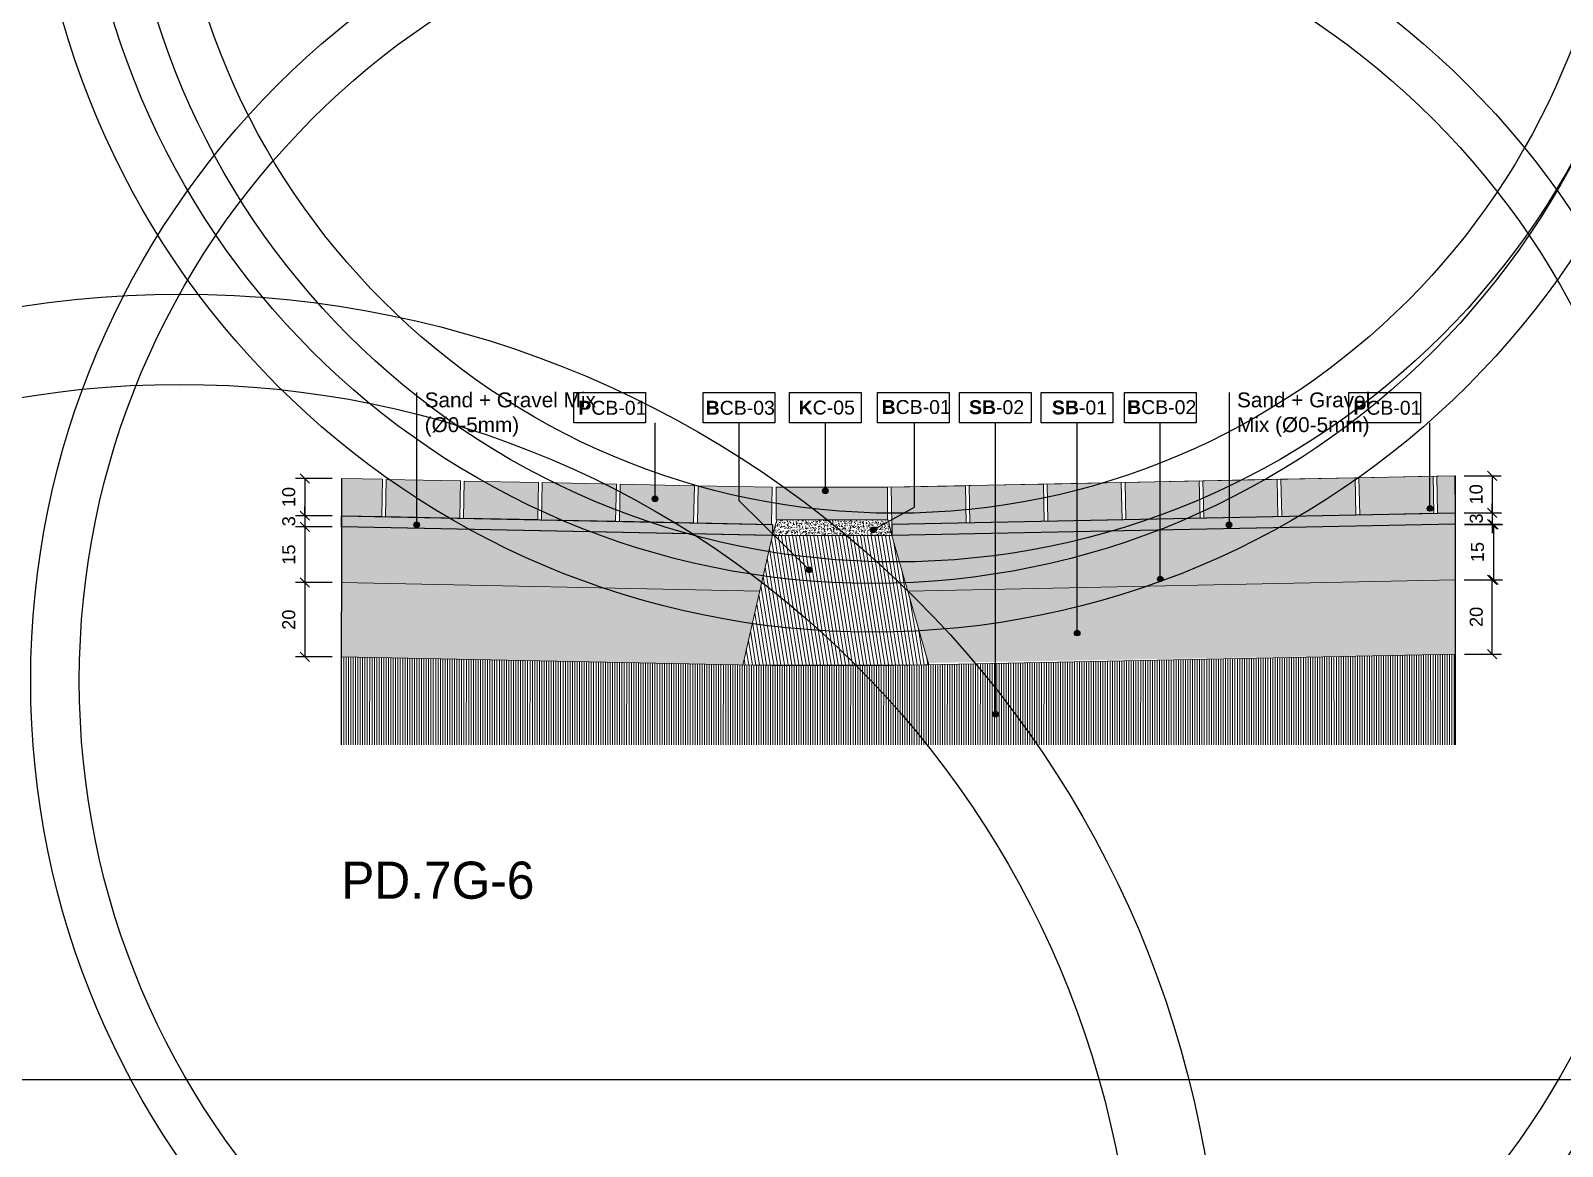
# Model space of a CAD drawing. Header units: metres. Extents: x -325 to 301, y -147 to 149.
# Drawn here: x 86.022 to 90.148, y 53.277 to 56.28 of the extents above; entities that cross this region are included whole.
import ezdxf

# ---------------------------------------------------------------- set-up
doc = ezdxf.new("R2010")
doc.units = ezdxf.units.M
doc.layers.get('Defpoints').update_dxf_attribs({"lineweight": 13})
for name, color, linetype, plot in [('-aux', 50, 'Continuous', False), ('-AUX-QAD', 5, 'Continuous', False), ('-AUX-TWQ', 1, 'Continuous', False), ('-AUX_MON', 3, 'Continuous', False), ('02-L-AUX', 2, 'Continuous', False)]:
    doc.layers.add(name, color=color, linetype=linetype, plot=plot)
for name, color, linetype, true_color in [('0-TX-1_25', 7, 'Continuous', 0x3f4f7f), ('3-TR-paviment fort', 7, 'Continuous', 0xd1d1d1), ('EIT_3 TR sorra', 7, 'Continuous', 0xd8ceb0)]:
    doc.layers.add(name, color=color, linetype=linetype, true_color=true_color)
for name, color, linetype, lineweight in [('1-CM', 7, 'Continuous', 0), ('3-TR Formigó', 252, 'Continuous', 0), ('3-TR Seleccionat', 44, 'Continuous', 0), ('3-TR Tot-u', 37, 'Continuous', 0)]:
    doc.layers.add(name, color=color, linetype=linetype, lineweight=lineweight)
for name, color, linetype in [('1-SECCIÓ', 1, 'Continuous'), ('A-KEYPLAN_HATCH', 7, 'Continuous'), ('A_TEXT_2', 7, 'Continuous')]:
    doc.layers.add(name, color=color, linetype=linetype)
doc.layers.add('3-TR tot_u', color=7, linetype='Continuous', lineweight=5, true_color=0x787878)
doc.styles.get("Standard").update_dxf_attribs({"font": 'arial.ttf'})
doc.styles.add('x-llegenda materials$0$ENGRAVERS', font='TT0586M.TTF')
doc.dimstyles.new('ISO-25', dxfattribs={"dimtxt": 0.1, "dimasz": 0.1, "dimexe": 0.1, "dimexo": 0.1, "dimgap": 0.1, "dimtad": 1, "dimdec": 0, "dimlfac": 100, "dimzin": 9, "dimtxsty": 'Standard', "dimblk": 'OBLIQUE', "dimcen": 0.1, "dimadec": 0, "dimazin": 0, "dimtfac": 1, "dimtdec": 0, "dimtmove": 0, "dimatfit": 3, "dimldrblk": 'OBLIQUE', "dimfxl": 1, "dimarcsym": 0})

# ---------------------------------------------------------------- blocks, each defined once
blk = doc.blocks.new('hatch keyplan 2')
at = {"layer": 'A-KEYPLAN_HATCH'}
blk.add_lwpolyline([(0, 0.00548), (0.01287, 0.00548), (0.01287, 0), (0, 0)], close=True, dxfattribs=at)
blk = doc.blocks.new('hatch keyplan')
at = {"layer": 'A-KEYPLAN_HATCH'}
blk.add_blockref('hatch keyplan 2', (1.43058, 0.85215), dxfattribs=at)
blk = doc.blocks.new('SB-01')
at = {"layer": 'A-KEYPLAN_HATCH'}
blk.add_blockref('hatch keyplan', (-1.43058, -0.85215), dxfattribs=at)
at = {"layer": 'A_TEXT_2', "insert": (-0.0008, 0.00403), "char_height": 0.0025, "attachment_point": 1}
blk.add_mtext_dynamic_manual_height_columns('\\pi0.00271;{\\fArial|b1|i0|c0|p34;SB}-01', width=0.0145619, gutter_width=0.015, heights=[0], dxfattribs=at)
blk = doc.blocks.new('B-CB02')
at = {"layer": 'A-KEYPLAN_HATCH'}
blk.add_blockref('hatch keyplan', (-1.43058, -0.85215), dxfattribs=at)
at = {"layer": 'A_TEXT_2', "insert": (-0.0008, 0.00409), "char_height": 0.0025, "attachment_point": 1}
blk.add_mtext_dynamic_manual_height_columns('\\pi0.00129;{\\fArial|b1|i0|c0|p34;B}CB-02', width=0.0145619, gutter_width=0.015, heights=[0], dxfattribs=at)
blk = doc.blocks.new('SB-02')
at = {"layer": 'A-KEYPLAN_HATCH'}
blk.add_blockref('hatch keyplan', (-1.43058, -0.85215), dxfattribs=at)
at = {"layer": 'A_TEXT_2', "insert": (-0.0008, 0.00408), "char_height": 0.0025, "attachment_point": 1}
blk.add_mtext_dynamic_manual_height_columns('\\pi0.00249;{\\fArial|b1|i0|c0|p34;SB}-02', width=0.0145619, gutter_width=0.015, heights=[0], dxfattribs=at)
blk = doc.blocks.new('_Oblique')
at = {"color": 0, "lineweight": -2}
blk.add_line((-0.5, -0.5), (0.5, 0.5), dxfattribs=at)
blk = doc.blocks.new('*D579')
at = {"layer": '0-TX-1_25', "color": 0, "lineweight": -2, "transparency": 16777216}
for p, q in [((89.8831, 55.0819), (89.9831, 55.0819)), ((89.9581, 55.0819), (89.9581, 54.9819)), ((89.8831, 54.9819), (89.9831, 54.9819))]:
    blk.add_line(p, q, dxfattribs=at)
at = {"layer": 'Defpoints', "color": 0, "transparency": 16777216}
for p in [(89.8581, 55.0819), (89.8581, 54.9819), (89.9581, 54.9819)]:
    blk.add_point(p, dxfattribs=at)
at = {"layer": '0-TX-1_25', "color": 0, "lineweight": -2, "transparency": 16777216, "xscale": 0.025, "yscale": 0.025, "zscale": 0.025}
for p, rotation in [((89.9581, 55.0819), 90), ((89.9581, 54.9819), 270)]:
    blk.add_blockref('_Oblique', p, dxfattribs=dict(at, rotation=rotation))
at = {"layer": '0-TX-1_25', "color": 0, "transparency": 16777216, "insert": (89.9152, 55.0319), "char_height": 0.035, "attachment_point": 5, "rotation": 90}
blk.add_mtext('10', dxfattribs=at)
blk = doc.blocks.new('*D580')
at = {"layer": '0-TX-1_25', "color": 0, "lineweight": -2, "transparency": 16777216}
for p, q in [((89.9587, 54.9819), (89.9587, 55.0069)), ((89.8831, 54.9819), (89.9837, 54.9819)), ((89.8838, 54.9519), (89.9837, 54.9519)), ((89.9587, 54.9819), (89.9587, 54.9519)), ((89.9587, 54.9519), (89.9587, 54.9269))]:
    blk.add_line(p, q, dxfattribs=at)
at = {"layer": 'Defpoints', "color": 0, "transparency": 16777216}
for p in [(89.8581, 54.9819), (89.8588, 54.9519), (89.9587, 54.9519)]:
    blk.add_point(p, dxfattribs=at)
at = {"layer": '0-TX-1_25', "color": 0, "lineweight": -2, "transparency": 16777216, "xscale": 0.025, "yscale": 0.025, "zscale": 0.025}
for p, rotation in [((89.9587, 54.9819), 270), ((89.9587, 54.9519), 90)]:
    blk.add_blockref('_Oblique', p, dxfattribs=dict(at, rotation=rotation))
at = {"layer": '0-TX-1_25', "color": 0, "transparency": 16777216, "insert": (89.9158, 54.9669), "char_height": 0.035, "attachment_point": 5, "rotation": 90}
blk.add_mtext('3', dxfattribs=at)
blk = doc.blocks.new('*D582')
at = {"layer": '0-TX-1_25', "color": 0, "lineweight": -2, "transparency": 16777216}
for p, q in [((89.8838, 54.9508), (89.9867, 54.9508)), ((89.9617, 54.9508), (89.9617, 54.8019)), ((89.8831, 54.8019), (89.9867, 54.8019))]:
    blk.add_line(p, q, dxfattribs=at)
at = {"layer": 'Defpoints', "color": 0, "transparency": 16777216}
for p in [(89.8588, 54.9508), (89.8581, 54.8019), (89.9617, 54.8019)]:
    blk.add_point(p, dxfattribs=at)
at = {"layer": '0-TX-1_25', "color": 0, "lineweight": -2, "transparency": 16777216, "xscale": 0.025, "yscale": 0.025, "zscale": 0.025}
for p, rotation in [((89.9617, 54.9508), 90), ((89.9617, 54.8019), 270)]:
    blk.add_blockref('_Oblique', p, dxfattribs=dict(at, rotation=rotation))
at = {"layer": '0-TX-1_25', "color": 0, "transparency": 16777216, "insert": (89.9189, 54.8764), "char_height": 0.035, "attachment_point": 5, "rotation": 90}
blk.add_mtext('15', dxfattribs=at)
blk = doc.blocks.new('*D581')
at = {"layer": '0-TX-1_25', "color": 0, "lineweight": -2, "transparency": 16777216}
for p, q in [((89.8831, 54.8019), (89.9837, 54.8019)), ((89.9587, 54.6019), (89.9587, 54.8019)), ((89.8838, 54.6019), (89.9837, 54.6019))]:
    blk.add_line(p, q, dxfattribs=at)
at = {"layer": 'Defpoints', "color": 0, "transparency": 16777216}
for p in [(89.8581, 54.8019), (89.9587, 54.8019), (89.8588, 54.6019)]:
    blk.add_point(p, dxfattribs=at)
at = {"layer": '0-TX-1_25', "color": 0, "lineweight": -2, "transparency": 16777216, "xscale": 0.025, "yscale": 0.025, "zscale": 0.025}
for p, rotation in [((89.9587, 54.8019), 90), ((89.9587, 54.6019), 270)]:
    blk.add_blockref('_Oblique', p, dxfattribs=dict(at, rotation=rotation))
at = {"layer": '0-TX-1_25', "color": 0, "transparency": 16777216, "insert": (89.9158, 54.7019), "char_height": 0.035, "attachment_point": 5, "rotation": 90}
blk.add_mtext('20', dxfattribs=at)
blk = doc.blocks.new('B-CB03')
at = {"layer": 'A-KEYPLAN_HATCH'}
blk.add_blockref('hatch keyplan', (-1.43058, -0.85215), dxfattribs=at)
at = {"layer": 'A_TEXT_2', "insert": (-0.0008, 0.00398), "char_height": 0.0025, "attachment_point": 1}
blk.add_mtext_dynamic_manual_height_columns('\\pi0.00128;{\\fArial|b1|i0|c0|p34;B}CB-03', width=0.0145619, gutter_width=0.015, heights=[0], dxfattribs=at)
blk = doc.blocks.new('B-CB01')
at = {"layer": 'A-KEYPLAN_HATCH'}
blk.add_blockref('hatch keyplan', (-1.43058, -0.85215), dxfattribs=at)
at = {"layer": 'A_TEXT_2', "insert": (-0.0008, 0.00411), "char_height": 0.0025, "attachment_point": 1}
blk.add_mtext_dynamic_manual_height_columns('\\pi0.00152;{\\fArial|b1|i0|c0|p34;B}CB-01', width=0.0145619, gutter_width=0.015, heights=[0], dxfattribs=at)
blk = doc.blocks.new('POINT')
at = {"layer": '0-TX-1_25'}
h = blk.add_hatch(dxfattribs=at)
h.set_pattern_fill('ANGLE', color=256)
h.set_pattern_definition([(0, (-83.747, -12.726), (0, 6.985), [5.08, -1.905]), (90, (-83.747, -12.726), (-6.985, 4e-16), [5.08, -1.905])])
edge = h.paths.add_edge_path()
edge.add_arc((0, 0), 0.0075, 0, 360)
h = blk.add_hatch(color=256, dxfattribs=at)
h.dxf.hatch_style = 1
edge = h.paths.add_edge_path()
edge.add_arc((0, 0), 0.0075, 0, 360)
blk.add_circle((0, 0), 0.0075, dxfattribs=at)
blk = doc.blocks.new('PCB02')
at = {"layer": 'A-KEYPLAN_HATCH'}
blk.add_blockref('hatch keyplan', (-1.42958, -0.85215), dxfattribs=at)
at = {"layer": 'A_TEXT_2', "insert": (0.0002, 0.00398), "char_height": 0.0025, "attachment_point": 1}
blk.add_mtext_dynamic_manual_height_columns('\\pi0.00161;{\\fArial|b1|i0|c0|p34;P}CB-01', width=0.0145619, gutter_width=0.015, heights=[0], dxfattribs=at)
blk = doc.blocks.new('*D583')
at = {"layer": '0-TX-1_25', "color": 0, "lineweight": -2, "transparency": 16777216}
for p, q in [((86.8342, 55.0744), (86.7354, 55.0744)), ((86.7604, 55.0744), (86.7604, 54.9744)), ((86.8342, 54.9744), (86.7354, 54.9744))]:
    blk.add_line(p, q, dxfattribs=at)
at = {"layer": 'Defpoints', "color": 0, "transparency": 16777216}
for p in [(86.8592, 55.0744), (86.7604, 54.9744), (86.8592, 54.9744)]:
    blk.add_point(p, dxfattribs=at)
at = {"layer": '0-TX-1_25', "color": 0, "lineweight": -2, "transparency": 16777216, "xscale": 0.025, "yscale": 0.025, "zscale": 0.025}
for p, rotation in [((86.7604, 55.0744), 90), ((86.7604, 54.9744), 270)]:
    blk.add_blockref('_Oblique', p, dxfattribs=dict(at, rotation=rotation))
at = {"layer": '0-TX-1_25', "color": 0, "transparency": 16777216, "insert": (86.7175, 55.0244), "char_height": 0.035, "attachment_point": 5, "rotation": 90}
blk.add_mtext('10', dxfattribs=at)
blk = doc.blocks.new('*D584')
at = {"layer": '0-TX-1_25', "color": 0, "lineweight": -2, "transparency": 16777216}
for p, q in [((86.7604, 54.9744), (86.7604, 54.9994)), ((86.8342, 54.9744), (86.7354, 54.9744)), ((86.7604, 54.9744), (86.7604, 54.9444)), ((86.8336, 54.9444), (86.7354, 54.9444)), ((86.7604, 54.9444), (86.7604, 54.9194))]:
    blk.add_line(p, q, dxfattribs=at)
at = {"layer": 'Defpoints', "color": 0, "transparency": 16777216}
for p in [(86.8592, 54.9744), (86.7604, 54.9444), (86.8586, 54.9444)]:
    blk.add_point(p, dxfattribs=at)
at = {"layer": '0-TX-1_25', "color": 0, "lineweight": -2, "transparency": 16777216, "xscale": 0.025, "yscale": 0.025, "zscale": 0.025}
for p, rotation in [((86.7604, 54.9744), 270), ((86.7604, 54.9444), 90)]:
    blk.add_blockref('_Oblique', p, dxfattribs=dict(at, rotation=rotation))
at = {"layer": '0-TX-1_25', "color": 0, "transparency": 16777216, "insert": (86.7175, 54.9594), "char_height": 0.035, "attachment_point": 5, "rotation": 90}
blk.add_mtext('3', dxfattribs=at)
blk = doc.blocks.new('*D585')
at = {"layer": '0-TX-1_25', "color": 0, "lineweight": -2, "transparency": 16777216}
for p, q in [((86.8341, 54.9444), (86.7353, 54.9444)), ((86.7603, 54.9444), (86.7603, 54.7945)), ((86.831, 54.7945), (86.7353, 54.7945))]:
    blk.add_line(p, q, dxfattribs=at)
at = {"layer": 'Defpoints', "color": 0, "transparency": 16777216}
for p in [(86.8591, 54.9444), (86.7603, 54.7945), (86.856, 54.7945)]:
    blk.add_point(p, dxfattribs=at)
at = {"layer": '0-TX-1_25', "color": 0, "lineweight": -2, "transparency": 16777216, "xscale": 0.025, "yscale": 0.025, "zscale": 0.025}
for p, rotation in [((86.7603, 54.9444), 90), ((86.7603, 54.7945), 270)]:
    blk.add_blockref('_Oblique', p, dxfattribs=dict(at, rotation=rotation))
at = {"layer": '0-TX-1_25', "color": 0, "transparency": 16777216, "insert": (86.7175, 54.8694), "char_height": 0.035, "attachment_point": 5, "rotation": 90}
blk.add_mtext('15', dxfattribs=at)
blk = doc.blocks.new('*D586')
at = {"layer": '0-TX-1_25', "color": 0, "lineweight": -2, "transparency": 16777216}
for p, q in [((86.8341, 54.7944), (86.7354, 54.7944)), ((86.7604, 54.7944), (86.7604, 54.5944)), ((86.8341, 54.5944), (86.7354, 54.5944))]:
    blk.add_line(p, q, dxfattribs=at)
at = {"layer": 'Defpoints', "color": 0, "transparency": 16777216}
for p in [(86.8591, 54.7944), (86.7604, 54.5944), (86.8591, 54.5944)]:
    blk.add_point(p, dxfattribs=at)
at = {"layer": '0-TX-1_25', "color": 0, "lineweight": -2, "transparency": 16777216, "xscale": 0.025, "yscale": 0.025, "zscale": 0.025}
for p, rotation in [((86.7604, 54.7944), 90), ((86.7604, 54.5944), 270)]:
    blk.add_blockref('_Oblique', p, dxfattribs=dict(at, rotation=rotation))
at = {"layer": '0-TX-1_25', "color": 0, "transparency": 16777216, "insert": (86.7175, 54.6944), "char_height": 0.035, "attachment_point": 5, "rotation": 90}
blk.add_mtext('20', dxfattribs=at)
blk = doc.blocks.new('K04')
at = {"layer": 'A-KEYPLAN_HATCH'}
blk.add_blockref('hatch keyplan', (-1.42958, -0.85215), dxfattribs=at)
at = {"layer": 'A_TEXT_2', "insert": (0.0002, 0.00402), "char_height": 0.0025, "attachment_point": 1}
blk.add_mtext_dynamic_manual_height_columns('\\pi0.00244;{\\fArial|b1|i0|c0|p34;K}C-05', width=0.0145619, gutter_width=0.015, heights=[0], dxfattribs=at)

msp = doc.modelspace()

# ---------------------------------------------------------------- hatches: boundary and pattern name
at = {"layer": '3-TR Formigó'}
h = msp.add_hatch(dxfattribs=at)
h.set_pattern_fill('ANSI31', color=256, scale=0.003, angle=234.1752, style=0)
h.set_pattern_definition([(279.175244, (49.3097765, -36.794415), (0.00940313, 0.0015188056), [])])
h.paths.add_polyline_path([(88.0229, 54.9337), (88.0199, 54.9208), (88.0235, 54.9337)])
h.paths.add_polyline_path([(88.342, 54.9208), (88.0199, 54.9208), (87.9401, 54.5724), (88.4416, 54.5731)])
at = {"layer": '3-TR Seleccionat'}
h = msp.add_hatch(dxfattribs=at)
h.set_pattern_fill('ANSI31', color=256, scale=0.002, angle=45, style=0)
h.set_pattern_definition([(90, (-440990.9861906, -650781.946615), (-0.00635, 1e-18), [])])
h.paths.add_polyline_path([(86.8588, 54.3576), (86.8592, 54.5944), (88.0171, 54.5709), (88.3424, 54.5711), (89.8581, 54.6019), (89.8588, 54.3576)])
at = {"layer": '3-TR Tot-u'}
h = msp.add_hatch(dxfattribs=at)
h.set_pattern_fill('EARTH', color=256, scale=0.005, angle=-80.8248, style=0)
h.set_pattern_definition([(279.17524, (85.28938, 54.520832), (0.03640645, -0.02628108), [0.03175, -0.03175]), (279.17524, (85.301134, 54.52273), (0.03640645, -0.02628108), [0.03175, -0.03175]), (279.17524, (85.312888, 54.52463), (0.03640645, -0.02628108), [0.03175, -0.03175]), (9.17524, (85.31744, 54.521344), (0.02628108, 0.03640645), [0.03175, -0.03175]), (9.17524, (85.319337, 54.50959), (0.02628108, 0.03640645), [0.03175, -0.03175]), (9.17524, (85.321236, 54.497836), (0.02628108, 0.03640645), [0.03175, -0.03175])])
h.paths.add_polyline_path([(88.3852, 54.7708), (88.4402, 54.578), (89.8581, 54.6019), (89.8588, 54.8019)])
edge = h.paths.add_edge_path()
edge.add_line((87.9401, 54.5724), (87.9857, 54.7708))
edge.add_line((87.9857, 54.7708), (86.8591, 54.7944))
edge.add_line((86.8591, 54.7944), (86.8592, 54.5944))
edge.add_line((86.8592, 54.5944), (87.9401, 54.5724))
at = {"layer": '3-TR tot_u'}
h = msp.add_hatch(dxfattribs=at)
h.set_pattern_fill('AR-CONC', color=256, scale=0.00025, angle=90.2657)
h.set_pattern_definition([(140.265705268, (269984.931893, -738414.64226), (0.0037735120512, 0.0455641565363), [0.0047625, -0.0523875]), (85.265705268, (269984.931893, -738414.64226), (-0.0477228381134, -0.0090322630912), [0.00381, -0.0419101460425]), (190.717149968, (269984.932207, -738414.638464), (-0.0439493241148, 0.036531893334), [0.0040475022, -0.04452256115]), (136.449905268, (269984.919193, -738414.64232), (0.0101961924518, 0.067817773436), [0.00714375, -0.07858125]), (186.901262878, (269984.92004, -738414.63667), (-0.062131101396, 0.0590635409047), [0.006071255785, -0.06678390204]), (81.449856438, (269984.91919, -738414.64232), (-0.062131101393, 0.059063540908), [0.0057149917675, -0.06286493298]), (111.265705268, (269984.92234, -738414.635955), (0.0253902499171, 0.0380217517897), [0.0047625, -0.0523875]), (56.265705268, (269984.92234, -738414.635955), (-0.046118146809, 0.0152368019337), [0.00381, -0.04191]), (161.717150268, (269984.924454, -738414.632787), (-0.020727897129, 0.0532585536378), [0.0040475022, -0.0445224844]), (127.765705268, (269984.931893, -738414.642261), (-0.02114211319988, 0.00067411330533), [0, -0.041402, 0, -0.042545, 0, -0.04206875]), (97.765705268, (269984.931893, -738414.64226), (-0.02512234202616, 0.0165885912731), [0, -0.024257, 0, -0.0404495, 0, -0.01603375]), (57.765705268, (269984.931959, -738414.656421), (0.00127497312815, 0.03390392593583), [0, -0.015875, 0, -0.04953, 0, -0.0657225]), (47.765705268, (269984.931988, -738414.66277), (-0.0065282885337, 0.0370024188445), [0, -0.0206375, 0, -0.032893, 0, -0.0466725])])
h.paths.add_polyline_path([(87.9857, 54.7708), (88.0199, 54.9208), (86.8592, 54.9444), (86.8592, 54.7944)])
h.paths.add_polyline_path([(88.342, 54.9208), (88.3852, 54.7708), (89.8588, 54.8019), (89.8581, 54.9519)])
h = msp.add_hatch(dxfattribs=at)
h.set_pattern_fill('AR-CONC', color=256, scale=9e-05, angle=89.1201)
h.set_pattern_definition([(139.120136, (4.155848, 33.815043), (0.0016861337, 0.0163726586), [0.0017145, -0.0188595]), (84.120136, (4.155848, 33.815043), (-0.0172417962, -0.002907487), [0.0013716, -0.0150876526]), (189.57158, (4.155989, 33.816408), (-0.0155556617, 0.0134651714), [0.0014571008, -0.016028122]), (135.304336, (4.151277, 33.815114), (0.0041580035, 0.024336133), [0.00257175, -0.02828925]), (185.755694, (4.151623, 33.817142), (-0.021937625, 0.021705804), [0.002185652, -0.024042205]), (80.304287, (4.151277, 33.815114), (-0.021937625, 0.021705804), [0.002057397, -0.022631376]), (110.120136, (4.152455, 33.817382), (0.0094123187, 0.0135023525), [0.0017145, -0.0188595]), (55.120136, (4.152455, 33.817382), (-0.01648955, 0.0058160805), [0.0013716, -0.0150876]), (160.57158, (4.153239, 33.818507), (-0.0070772314, 0.019318433), [0.0014571008, -0.0160280944]), (126.620136, (4.155848, 33.8150433), (-0.00760478767, 0.00039479935), [0, -0.01490472, 0, -0.0153162, 0, -0.01514475]), (96.620136, (4.155848, 33.815043), (-0.0089228417, 0.0061515134), [0, -0.00873252, 0, -0.01456182, 0, -0.00577215]), (56.620136, (4.15577, 33.809946), (0.0007029168, 0.0121937974), [0, -0.005715, 0, -0.0178308, 0, -0.0236601]), (46.620136, (4.155735, 33.80766), (-0.002083395, 0.0133651946), [0, -0.0074295, 0, -0.01184148, 0, -0.0168021])])
h.paths.add_polyline_path([(88.342, 54.9208), (88.3315, 54.9636), (88.0316, 54.9636), (88.0199, 54.9208)])
at = {"layer": '3-TR-paviment fort'}
for points in [[(86.8592, 55.0744), (86.8592, 54.9744), (86.9679, 54.9722), (86.9699, 55.0722)], [(89.3896, 55.0724), (89.5896, 55.0764), (89.5916, 54.9765), (89.3916, 54.9724)], [(89.5996, 55.0766), (89.7995, 55.0807), (89.8016, 54.9807), (89.6016, 54.9767)], [(89.8095, 55.0809), (89.8581, 55.0819), (89.8588, 54.9819), (89.8116, 54.9809)], [(86.9799, 55.072), (87.1799, 55.0679), (87.1778, 54.9679), (86.9779, 54.972)], [(87.1899, 55.0677), (87.3898, 55.0637), (87.3878, 54.9637), (87.1879, 54.9677)], [(87.3999, 55.0634), (87.5998, 55.0594), (87.5978, 54.9594), (87.3978, 54.9635)], [(87.6098, 55.0591), (87.8098, 55.0551), (87.8077, 54.9551), (87.6078, 54.9592)], [(87.8198, 55.0549), (88.0197, 55.0508), (88.0177, 54.9509), (87.8178, 54.9549)], [(88.3298, 55.0508), (88.3297, 54.9636), (88.0297, 54.9637), (88.0298, 55.0509), (88.1805, 55.0509)], [(88.3398, 55.051), (88.5397, 55.0551), (88.5418, 54.9551), (88.3418, 54.9511)], [(88.5497, 55.0553), (88.7497, 55.0594), (88.7517, 54.9594), (88.5518, 54.9553)], [(88.7597, 55.0596), (88.9597, 55.0636), (88.9617, 54.9637), (88.7617, 54.9596)], [(88.9697, 55.0638), (89.1696, 55.0679), (89.1717, 54.9679), (88.9717, 54.9638)], [(89.1796, 55.0681), (89.3796, 55.0722), (89.3816, 54.9722), (89.1817, 54.9681)]]:
    msp.add_hatch(color=256, dxfattribs=at).paths.add_polyline_path(points)
at = {"layer": 'EIT_3 TR sorra'}
h = msp.add_hatch(dxfattribs=at)
h.set_pattern_fill('ANSI36', color=256, scale=0.001075, angle=-0.5853, style=0, double=1)
h.set_pattern_definition([(44.4146932, (-147.6202926, -71.0477488), (0.001877787426, 0.0066181336), [0.0085328125, -0.0017065625, 0, -0.0017065625])])
h.paths.add_polyline_path([(86.8591, 54.9744), (88.0206, 54.9508), (88.0199, 54.9208), (86.8591, 54.9444)])
h = msp.add_hatch(dxfattribs=at)
h.set_pattern_fill('ANSI36', color=256, scale=0.001075, angle=-0.5853, style=0, double=1)
h.set_pattern_definition([(44.4146932, (-146.1370358, -71.0710984), (0.001877787426, 0.0066181336), [0.0085328125, -0.0017065625, 0, -0.0017065625])])
h.paths.add_polyline_path([(88.3424, 54.9511), (89.8588, 54.9819), (89.8588, 54.9519), (88.3424, 54.9211)])

# ---------------------------------------------------------------- linework, layer by layer
at = {"layer": '-aux'}
msp.add_lwpolyline([(12.2345, 53.4569), (142.2345, 53.4569)], dxfattribs=at)
at = {"layer": '-AUX-QAD'}
for radius in [2.083, 1.952]:
    msp.add_circle((88.3506, 56.9329), radius, dxfattribs=at)
at = {"layer": '-AUX-TWQ'}
for centre, radius in [((88.2896, 56.9283), 2.2673), ((88.2896, 56.9283), 2.1363), ((88.2896, 54.5302), 2.2673), ((88.2896, 54.5302), 2.1363)]:
    msp.add_circle(centre, radius, dxfattribs=at)
at = {"layer": '-AUX_MON'}
for centre, radius in [((86.4271, 52.7711), 2.7993), ((86.4233, 52.7543), 2.5735)]:
    msp.add_circle(centre, radius, dxfattribs=at)
at = {"layer": '0-TX-1_25'}
for points in [[(87.0618, 55.306), (87.0618, 54.9496)], [(89.2497, 55.306), (89.2497, 54.9496)], [(87.7038, 55.0198), (87.7038, 55.2239)], [(87.9297, 55.2239), (87.9297, 55.0152), (88.1188, 54.8285)], [(88.1627, 55.0414), (88.1627, 55.2239)], [(88.2917, 54.9363), (88.4027, 54.9973), (88.4027, 55.2239)], [(88.6207, 54.4402), (88.6207, 55.2239)], [(88.8407, 54.6584), (88.8407, 55.2239)], [(89.0645, 54.8039), (89.0645, 55.2239)], [(89.791, 54.994), (89.791, 55.2239)]]:
    msp.add_lwpolyline(points, dxfattribs=at)
at = {"layer": '02-L-AUX'}
for points in [[(86.8591, 54.9744), (88.0206, 54.9508), (88.0199, 54.9208), (86.8591, 54.9444)], [(88.3424, 54.9511), (89.8588, 54.9819), (89.8588, 54.9519), (88.3424, 54.9211)]]:
    msp.add_lwpolyline(points, close=True, dxfattribs=at)
at = {"layer": '1-CM'}
for p, q in [((88.342, 54.9208), (89.8581, 54.9519)), ((88.3852, 54.7708), (89.8588, 54.8019))]:
    msp.add_line(p, q, dxfattribs=at)
for points in [[(86.859, 55.0744), (86.9699, 55.0722), (86.9679, 54.9722), (86.8592, 54.9744)], [(89.8588, 55.0819), (88.3298, 55.0508)], [(89.3896, 55.0724), (89.5896, 55.0764), (89.5916, 54.9765), (89.3916, 54.9724), (89.3896, 55.0724)], [(89.5996, 55.0766), (89.7995, 55.0807), (89.8016, 54.9807), (89.6016, 54.9767), (89.5996, 55.0766)], [(89.8095, 55.0809), (89.8581, 55.0819), (89.8588, 54.9819), (89.8116, 54.9809), (89.8095, 55.0809)], [(86.9799, 55.072), (87.1799, 55.0679), (87.1778, 54.9679), (86.9779, 54.972), (86.9799, 55.072)], [(87.1899, 55.0677), (87.3898, 55.0637), (87.3878, 54.9637), (87.1879, 54.9677), (87.1899, 55.0677)], [(87.3999, 55.0634), (87.5998, 55.0594), (87.5978, 54.9594), (87.3978, 54.9635), (87.3999, 55.0634)], [(87.6098, 55.0591), (87.8098, 55.0551), (87.8077, 54.9551), (87.6078, 54.9592), (87.6098, 55.0591)], [(87.8198, 55.0549), (88.0197, 55.0508), (88.0177, 54.9509), (87.8178, 54.9549), (87.8198, 55.0549)], [(88.3398, 55.051), (88.5397, 55.0551), (88.5418, 54.9551), (88.3418, 54.9511), (88.3398, 55.051)], [(88.5497, 55.0553), (88.7497, 55.0594), (88.7517, 54.9594), (88.5518, 54.9553), (88.5497, 55.0553)], [(88.7597, 55.0596), (88.9597, 55.0636), (88.9617, 54.9637), (88.7617, 54.9596), (88.7597, 55.0596)], [(88.9697, 55.0638), (89.1696, 55.0679), (89.1717, 54.9679), (88.9717, 54.9638), (88.9697, 55.0638)], [(89.1796, 55.0681), (89.3796, 55.0722), (89.3816, 54.9722), (89.1817, 54.9681), (89.1796, 55.0681)], [(86.8592, 54.9744), (88.0177, 54.9509)], [(88.0297, 54.9637), (88.3297, 54.9636)], [(88.3418, 54.9511), (89.8588, 54.9819)], [(88.3424, 54.9211), (89.8588, 54.9519)], [(86.8591, 54.9444), (88.0171, 54.9209)], [(88.0235, 54.9337), (88.0229, 54.9337), (87.9401, 54.5724), (88.4416, 54.5731), (88.342, 54.9208)], [(88.0229, 54.9337), (88.0235, 54.9337)], [(86.8591, 54.7944), (87.9858, 54.7709)], [(86.8591, 54.5944), (88.0171, 54.5709), (88.3424, 54.5711), (89.8588, 54.6019)]]:
    msp.add_lwpolyline(points, dxfattribs=at)
for points in [[(88.3298, 55.0508), (88.3297, 54.9636), (88.0297, 54.9637), (88.0298, 55.0509)], [(88.342, 54.9208), (88.3315, 54.9636), (88.0316, 54.9636), (88.0199, 54.9208)]]:
    msp.add_lwpolyline(points, close=True, dxfattribs=at)
at = {"layer": '1-SECCIÓ'}
for p, q in [((86.8592, 55.0744), (86.8588, 54.3576)), ((89.8588, 55.0819), (89.8588, 54.3576))]:
    msp.add_line(p, q, dxfattribs=at)

# ---------------------------------------------------------------- block references
at = {"layer": '0-TX-1_25', "xscale": 15, "yscale": 15, "zscale": 15}
for name, p in [('B-CB03', (87.8331, 55.2239)), ('K04', (88.0511, 55.2239)), ('B-CB01', (88.3033, 55.2239)), ('SB-02', (88.5241, 55.2239)), ('SB-01', (88.7441, 55.2239)), ('B-CB02', (88.9679, 55.2239))]:
    msp.add_blockref(name, p, dxfattribs=at)
at = {"layer": '0-TX-1_25'}
for p in [(88.1627, 55.0414), (87.7038, 55.0198), (87.7038, 55.0198), (89.791, 54.994), (87.0618, 54.9496), (89.2497, 54.9496), (88.2917, 54.9363), (88.1188, 54.8285), (89.0645, 54.8039), (88.8407, 54.6584), (88.6207, 54.4402)]:
    msp.add_blockref('POINT', p, dxfattribs=at)
at = {"layer": 'A-KEYPLAN_HATCH', "xscale": 14.99999999999007, "yscale": 14.99999999999007, "zscale": 14.99999999999007}
for p in [(87.4702, 55.2239), (89.5574, 55.2239)]:
    msp.add_blockref('PCB02', p, dxfattribs=at)

# ---------------------------------------------------------------- texts
at = {"layer": '-aux', "insert": (86.8588, 54.0433), "char_height": 0.1, "width": 19.210099, "attachment_point": 1, "style": 'x-llegenda materials$0$ENGRAVERS'}
msp.add_mtext('PD.7G-6', dxfattribs=at)
at = {"layer": '0-TX-1_25', "char_height": 0.04, "attachment_point": 1}
for width, insert in [(0.518428, (87.0834, 55.306)), (0.452505, (89.2713, 55.306))]:
    msp.add_mtext_dynamic_manual_height_columns('Sand + Gravel Mix (Ø0-5mm)', width=width, gutter_width=0.3375, heights=[0], dxfattribs=dict(at, insert=insert))

# ---------------------------------------------------------------- dimensions: what is measured, and where the dimension line sits
at = {"layer": '0-TX-1_25'}
for base, p1, p2, picture, middle in [((86.7604, 54.9744), (86.8592, 55.0744), (86.8592, 54.9744), '*D583', (86.7175, 55.0244)), ((89.9581, 54.9819), (89.8581, 55.0819), (89.8581, 54.9819), '*D579', (89.9152, 55.0319)), ((86.7603, 54.7945), (86.8591, 54.9444), (86.856, 54.7945), '*D585', (86.7175, 54.8694)), ((89.9617, 54.8019), (89.8588, 54.9508), (89.8581, 54.8019), '*D582', (89.9189, 54.8764)), ((86.7604, 54.5944), (86.8591, 54.7944), (86.8591, 54.5944), '*D586', (86.7175, 54.6944)), ((89.9587, 54.8019), (89.8588, 54.6019), (89.8581, 54.8019), '*D581', (89.9158, 54.7019))]:
    dim = msp.add_linear_dim(base=base, p1=p1, p2=p2, angle=90, dimstyle='ISO-25', override={"dimtxt": 0.035, "dimasz": 0.025, "dimexe": 0.025, "dimexo": 0.025, "dimgap": 0.025, "dimblk1": 'Oblique', "dimblk2": 'Oblique', "dimsah": 1, "dimfxl": 0.1, "dimfxlon": 1, "dimarcsym": 1}, dxfattribs=at)
    dim.commit()
    dim.dimension.update_dxf_attribs({"geometry": picture, "text_midpoint": middle})
for base, p1, p2, picture, middle in [((86.7604, 54.9444), (86.8592, 54.9744), (86.8586, 54.9444), '*D584', (86.7604, 54.9594)), ((89.9587, 54.9519), (89.8581, 54.9819), (89.8588, 54.9519), '*D580', (89.9587, 54.9669))]:
    dim = msp.add_linear_dim(base=base, p1=p1, p2=p2, angle=90, dimstyle='ISO-25', override={"dimtxt": 0.035, "dimasz": 0.025, "dimexe": 0.025, "dimexo": 0.025, "dimgap": 0.025, "dimblk1": 'Oblique', "dimblk2": 'Oblique', "dimsah": 1, "dimfxl": 0.1, "dimfxlon": 1, "dimarcsym": 1}, dxfattribs=at)
    dim.commit()
    dim.dimension.update_dxf_attribs({"geometry": picture, "text_midpoint": middle, "dimtype": 160})

doc.saveas('drawing.dxf')
